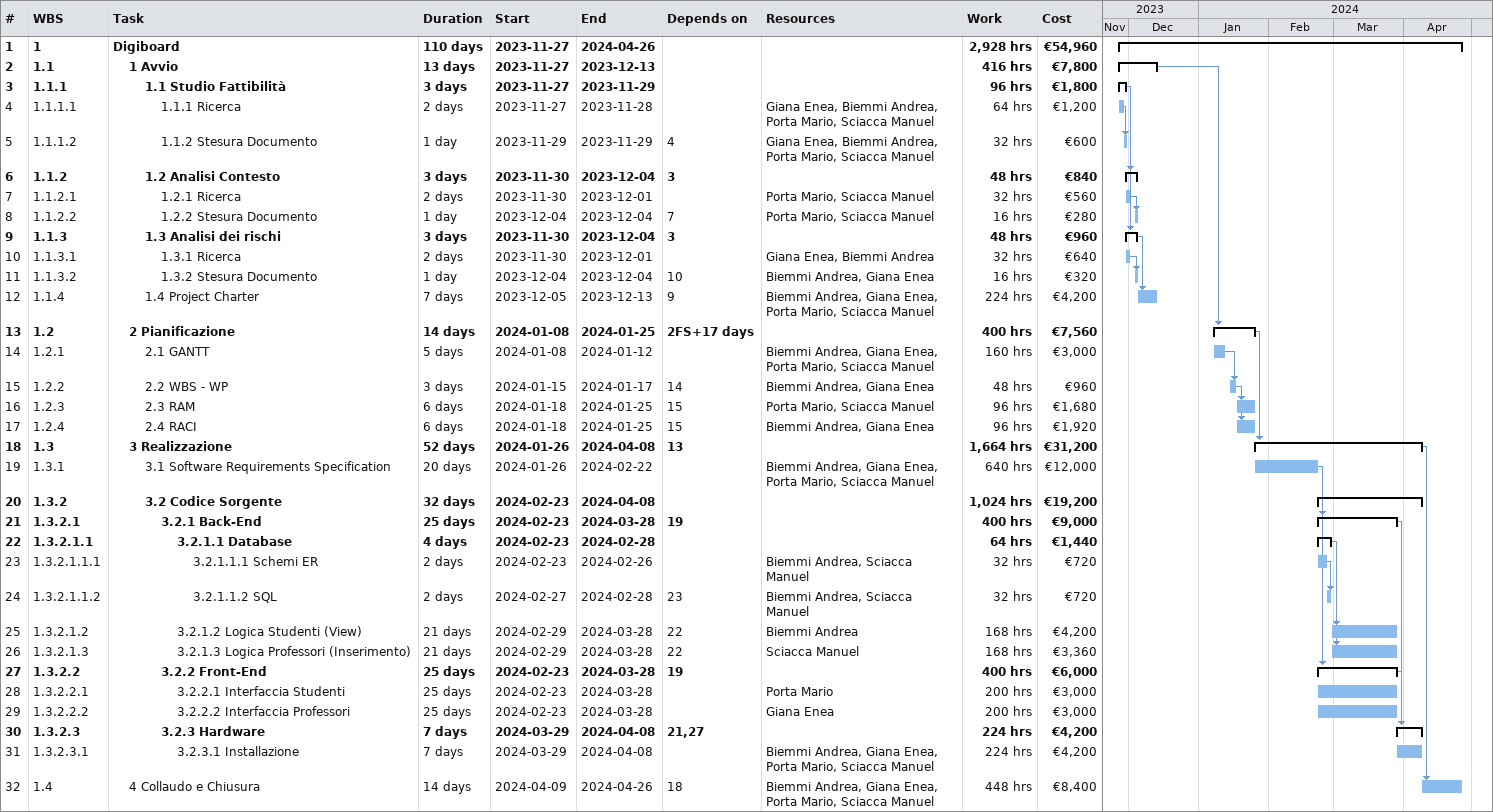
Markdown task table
| ID | WBS | Task | Duration | Start | Finish | Predecessors | Resources | Work (h) | Cost (€) |
|---|---|---|---|---|---|---|---|---|---|
| 1 | 1 | **Digiboard** | 110d | 2023-11-27 | 2024-04-26 |  |  | 2928 | 54960 |
| 2 | 1.1 | **1 Avvio** | 13d | 2023-11-27 | 2023-12-13 |  |  | 416 | 7800 |
| 3 | 1.1.1 | **1.1 Studio Fattibilità** | 3d | 2023-11-27 | 2023-11-29 |  |  | 96 | 1800 |
| 4 | 1.1.1.1 | 1.1.1 Ricerca | 2d | 2023-11-27 | 2023-11-28 |  | Giana Enea, Biemmi Andrea, Porta Mario, Sciacca Manuel | 64 | 1200 |
| 5 | 1.1.1.2 | 1.1.2 Stesura Documento | 1d | 2023-11-29 | 2023-11-29 | 4 | Giana Enea, Biemmi Andrea, Porta Mario, Sciacca Manuel | 32 | 600 |
| 6 | 1.1.2 | **1.2 Analisi Contesto** | 3d | 2023-11-30 | 2023-12-04 | 3 |  | 48 | 840 |
| 7 | 1.1.2.1 | 1.2.1 Ricerca | 2d | 2023-11-30 | 2023-12-01 |  | Porta Mario, Sciacca Manuel | 32 | 560 |
| 8 | 1.1.2.2 | 1.2.2 Stesura Documento | 1d | 2023-12-04 | 2023-12-04 | 7 | Porta Mario, Sciacca Manuel | 16 | 280 |
| 9 | 1.1.3 | **1.3 Analisi dei rischi** | 3d | 2023-11-30 | 2023-12-04 | 3 |  | 48 | 960 |
| 10 | 1.1.3.1 | 1.3.1 Ricerca | 2d | 2023-11-30 | 2023-12-01 |  | Giana Enea, Biemmi Andrea | 32 | 640 |
| 11 | 1.1.3.2 | 1.3.2 Stesura Documento | 1d | 2023-12-04 | 2023-12-04 | 10 | Biemmi Andrea, Giana Enea | 16 | 320 |
| 12 | 1.1.4 | 1.4 Project Charter | 7d | 2023-12-05 | 2023-12-13 | 9 | Biemmi Andrea, Giana Enea, Porta Mario, Sciacca Manuel | 224 | 4200 |
| 13 | 1.2 | **2 Pianificazione** | 14d | 2024-01-08 | 2024-01-25 | 2FS+17d |  | 400 | 7560 |
| 14 | 1.2.1 | 2.1 GANTT | 5d | 2024-01-08 | 2024-01-12 |  | Biemmi Andrea, Giana Enea, Porta Mario, Sciacca Manuel | 160 | 3000 |
| 15 | 1.2.2 | 2.2 WBS - WP | 3d | 2024-01-15 | 2024-01-17 | 14 | Biemmi Andrea, Giana Enea | 48 | 960 |
| 16 | 1.2.3 | 2.3 RAM | 6d | 2024-01-18 | 2024-01-25 | 15 | Porta Mario, Sciacca Manuel | 96 | 1680 |
| 17 | 1.2.4 | 2.4 RACI | 6d | 2024-01-18 | 2024-01-25 | 15 | Biemmi Andrea, Giana Enea | 96 | 1920 |
| 18 | 1.3 | **3 Realizzazione** | 52d | 2024-01-26 | 2024-04-08 | 13 |  | 1664 | 31200 |
| 19 | 1.3.1 | 3.1 Software Requirements Specification | 20d | 2024-01-26 | 2024-02-22 |  | Biemmi Andrea, Giana Enea, Porta Mario, Sciacca Manuel | 640 | 12000 |
| 20 | 1.3.2 | **3.2 Codice Sorgente** | 32d | 2024-02-23 | 2024-04-08 |  |  | 1024 | 19200 |
| 21 | 1.3.2.1 | **3.2.1 Back-End** | 25d | 2024-02-23 | 2024-03-28 | 19 |  | 400 | 9000 |
| 22 | 1.3.2.1.1 | **3.2.1.1 Database** | 4d | 2024-02-23 | 2024-02-28 |  |  | 64 | 1440 |
| 23 | 1.3.2.1.1.1 | 3.2.1.1.1 Schemi ER | 2d | 2024-02-23 | 2024-02-26 |  | Biemmi Andrea, Sciacca Manuel | 32 | 720 |
| 24 | 1.3.2.1.1.2 | 3.2.1.1.2 SQL | 2d | 2024-02-27 | 2024-02-28 | 23 | Biemmi Andrea, Sciacca Manuel | 32 | 720 |
| 25 | 1.3.2.1.2 | 3.2.1.2 Logica Studenti (View) | 21d | 2024-02-29 | 2024-03-28 | 22 | Biemmi Andrea | 168 | 4200 |
| 26 | 1.3.2.1.3 | 3.2.1.3 Logica Professori (Inserimento) | 21d | 2024-02-29 | 2024-03-28 | 22 | Sciacca Manuel | 168 | 3360 |
| 27 | 1.3.2.2 | **3.2.2 Front-End** | 25d | 2024-02-23 | 2024-03-28 | 19 |  | 400 | 6000 |
| 28 | 1.3.2.2.1 | 3.2.2.1 Interfaccia Studenti | 25d | 2024-02-23 | 2024-03-28 |  | Porta Mario | 200 | 3000 |
| 29 | 1.3.2.2.2 | 3.2.2.2 Interfaccia Professori | 25d | 2024-02-23 | 2024-03-28 |  | Giana Enea | 200 | 3000 |
| 30 | 1.3.2.3 | **3.2.3 Hardware** | 7d | 2024-03-29 | 2024-04-08 | 21, 27 |  | 224 | 4200 |
| 31 | 1.3.2.3.1 | 3.2.3.1 Installazione | 7d | 2024-03-29 | 2024-04-08 |  | Biemmi Andrea, Giana Enea, Porta Mario, Sciacca Manuel | 224 | 4200 |
| 32 | 1.4 | 4 Collaudo e Chiusura | 14d | 2024-04-09 | 2024-04-26 | 18 | Biemmi Andrea, Giana Enea, Porta Mario, Sciacca Manuel | 448 | 8400 |
